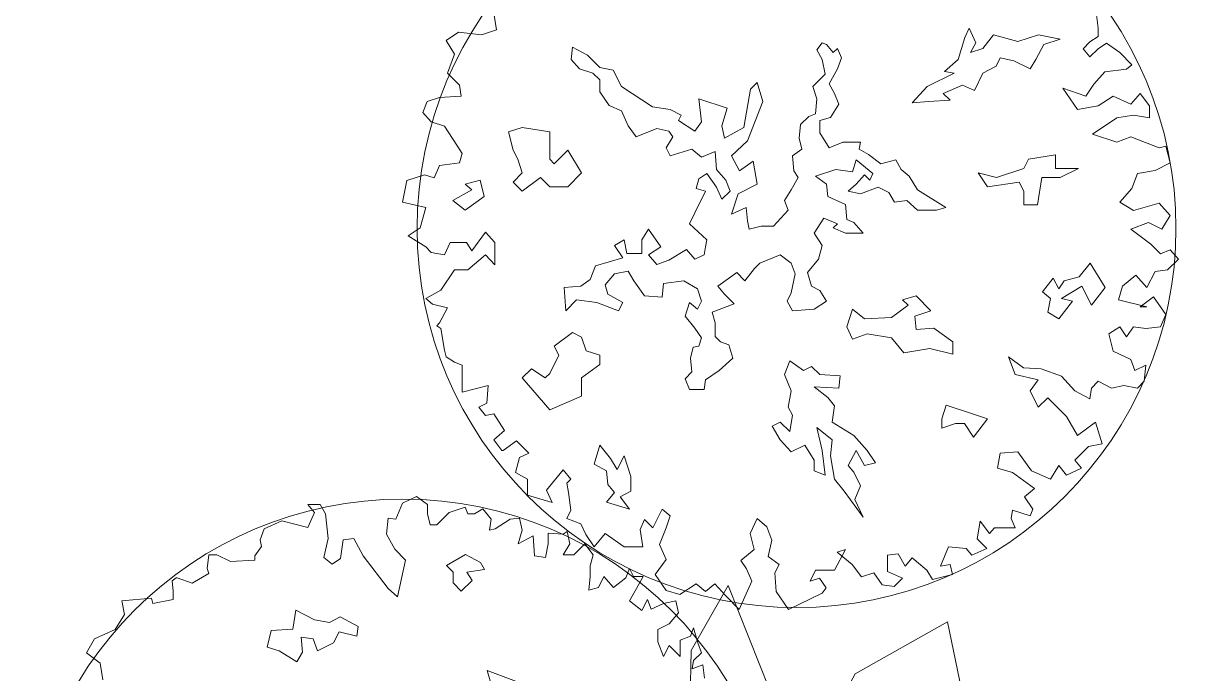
# Model space of a CAD drawing. Header units: millimetres. Extents: x 587797 to 2274247, y 1711 to 439204.
# Drawn here: x 1983787 to 1989878, y 307582 to 310956 of the extents above; entities that cross this region are included whole.
import ezdxf

# ---------------------------------------------------------------- set-up
doc = ezdxf.new("R2010")
doc.units = ezdxf.units.MM
doc.layers.add('finiture', color=7, linetype='Continuous', lineweight=20)

# ---------------------------------------------------------------- blocks, each defined once
blk = doc.blocks.new('_LEAF1', base_point=(58.7573, 29.3334))
for p, q in [((58.5144, 29.393), (58.6656, 29.5747)), ((58.6656, 29.5747), (58.939, 29.4846)), ((58.939, 29.4846), (58.939, 29.3028)), ((58.6061, 29.2112), (58.5144, 29.393)), ((58.939, 29.3028), (58.8168, 29.1807)), ((58.8168, 29.1807), (58.6061, 29.2112))]:
    blk.add_line(p, q)
blk = doc.blocks.new('_H1', base_point=(54.696, 32.0292))
for p, xscale, yscale, zscale, rotation in [((54.5448, 32.3927), -0.3940586972083011, 1.696902842596515, 0.3940586972083011, 11.88359707230165), ((54.9374, 32.2736), 0.9393259642756036, 1.696902842596522, 0.9393259642756036, 348.2808948833992), ((54.3936, 32.0292), 1.727443358692213, 0.9103097157403468, 1.727443358692213, 343.6738936354017), ((54.4547, 31.6351), -1.545687603003117, -0.485702163767499, 1.545687603003117, 43.07492863925732)]:
    blk.add_blockref('_LEAF1', p, dxfattribs=dict(xscale=xscale, yscale=yscale, zscale=zscale, rotation=rotation))
at = {"xscale": 1.515140417173015, "yscale": 0.6369113279592753, "zscale": 1.515140417173015}
blk.add_blockref('_LEAF1', (55.1512, 31.878), dxfattribs=at)
blk = doc.blocks.new('_H4', base_point=(59.999, 32.8784))
for p, xscale, yscale, zscale, rotation in [((60.0601, 33.2725), 1.878651928551214, 0.575816716164617, 1.878651928551214, 273.0367053314555), ((60.4832, 33.3336), 0.636908824557608, 1.484599066610102, 0.636908824557608, 320.5535637719418), ((59.7867, 33.0006), 0.6964758369263038, 2.485023334747559, 0.6964758369263038, 30.70465610075785), ((60.7566, 32.9395), 1.544160243711609, 0.6063640220619462, 1.544160243711609, 15.14254921127523), ((60.4526, 32.605), 1.727443358692213, 0.6063640220619462, 1.727443358692213, 352.5500074369253)]:
    blk.add_blockref('_LEAF1', p, dxfattribs=dict(xscale=xscale, yscale=yscale, zscale=zscale, rotation=rotation))
blk = doc.blocks.new('T_48')
at = {"xscale": 0.07486891501209982, "yscale": 0.07486891501209982, "zscale": 0.07486891501209982}
blk.add_blockref('_H1', (-0.14523, 0.42207), dxfattribs=at)
at = {"xscale": 0.07486891501209982, "yscale": 0.07486891501209982, "zscale": 0.07486891501209982, "rotation": 25.99880797571864}
blk.add_blockref('_H4', (-0.27913, 0.35175), dxfattribs=at)

msp = doc.modelspace()

# ---------------------------------------------------------------- linework, layer by layer
at = {"layer": 'finiture'}
for p, q in [((1986241.414, 310923.407), (1986227.125, 311009.175)), ((1989354.336, 311001.006), (1989362.501, 310931.575)), ((1985980.132, 310868.27), (1986043.411, 310911.154)), ((1986043.411, 310911.154), (1986163.846, 310896.859)), ((1986163.846, 310896.859), (1986241.414, 310923.407)), ((1988693.23, 310931.804), (1988671.64, 310882.607)), ((1988728.013, 310855.008), (1988693.23, 310931.804)), ((1989362.501, 310931.575), (1989362.501, 310888.691)), ((1986022.999, 310796.797), (1985980.132, 310868.27)), ((1987904.001, 310819.011), (1987931.588, 310855.008)), ((1987931.588, 310855.008), (1987953.178, 310847.809)), ((1987953.178, 310847.809), (1987987.961, 310805.811)), ((1988671.64, 310882.607), (1988636.856, 310769.814)), ((1988700.426, 310805.811), (1988728.013, 310855.008)), ((1988820.37, 310897.006), (1988763.996, 310826.21)), ((1988946.311, 310862.208), (1988820.37, 310897.006)), ((1989053.06, 310897.006), (1988946.311, 310862.208)), ((1989038.667, 310769.814), (1989080.647, 310847.809)), ((1989165.807, 310875.407), (1989053.06, 310897.006)), ((1989080.647, 310847.809), (1989165.807, 310875.407)), ((1989319.634, 310860.102), (1989284.933, 310825.386)), ((1989362.501, 310888.691), (1989319.634, 310860.102)), ((1989362.501, 310825.386), (1989405.367, 310853.975)), ((1989405.367, 310853.975), (1989474.77, 310804.965)), ((1985986.256, 310698.776), (1986022.999, 310796.797)), ((1986627.801, 310769.814), (1986634.998, 310833.41)), ((1986634.998, 310833.41), (1986712.961, 310791.412)), ((1986712.961, 310791.412), (1986776.531, 310727.816)), ((1987931.588, 310769.814), (1987904.001, 310819.011)), ((1987987.961, 310805.811), (1988009.551, 310826.21)), ((1988009.551, 310826.21), (1988031.141, 310777.013)), ((1988763.996, 310826.21), (1988700.426, 310805.811)), ((1989284.933, 310825.386), (1989319.634, 310782.502)), ((1989319.634, 310782.502), (1989362.501, 310825.386)), ((1989474.77, 310804.965), (1989538.049, 310741.66)), ((1986670.981, 310720.617), (1986627.801, 310769.814)), ((1986776.531, 310727.816), (1986847.298, 310713.417)), ((1987945.981, 310693.018), (1987931.588, 310769.814)), ((1988031.141, 310777.013), (1988009.551, 310720.617)), ((1988636.856, 310769.814), (1988566.089, 310706.217)), ((1988763.996, 310699.018), (1988833.564, 310735.016)), ((1988833.564, 310735.016), (1988855.154, 310777.013)), ((1988855.154, 310777.013), (1988925.92, 310762.614)), ((1988925.92, 310762.614), (1989009.881, 310720.617)), ((1989009.881, 310720.617), (1989038.667, 310769.814)), ((1989538.049, 310741.66), (1989509.472, 310719.197)), ((1986049.535, 310635.471), (1985986.256, 310698.776)), ((1986740.548, 310699.018), (1986670.981, 310720.617)), ((1986776.531, 310664.22), (1986740.548, 310699.018)), ((1986776.531, 310600.624), (1986776.531, 310664.22)), ((1986847.298, 310713.417), (1986889.278, 310629.422)), ((1987882.411, 310629.422), (1987945.981, 310693.018)), ((1988009.551, 310720.617), (1987967.571, 310642.621)), ((1988615.266, 310699.018), (1988474.932, 310629.422)), ((1988566.089, 310706.217), (1988615.266, 310699.018)), ((1988720.817, 310607.823), (1988763.996, 310699.018)), ((1989397.202, 310704.902), (1989340.047, 310641.597)), ((1989509.472, 310719.197), (1989397.202, 310704.902)), ((1986057.7, 310578.292), (1986049.535, 310635.471)), ((1986889.278, 310629.422), (1987051.202, 310523.828)), ((1987523.78, 310417.035), (1987558.563, 310615.023)), ((1987558.563, 310615.023), (1987593.347, 310649.821)), ((1987593.347, 310649.821), (1987622.133, 310551.427)), ((1987904.001, 310565.826), (1987882.411, 310629.422)), ((1987967.571, 310642.621), (1987995.158, 310593.424)), ((1988474.932, 310629.422), (1988396.969, 310544.227)), ((1988558.893, 310593.424), (1988658.446, 310636.622)), ((1988658.446, 310636.622), (1988720.817, 310607.823)), ((1989299.222, 310578.292), (1989178.787, 310621.176)), ((1989178.787, 310621.176), (1989256.355, 310508.861)), ((1989340.047, 310641.597), (1989299.222, 310578.292)), ((1985859.698, 310494.566), (1985882.152, 310551.745)), ((1985882.152, 310551.745), (1985945.431, 310572.166)), ((1985945.431, 310572.166), (1986057.7, 310578.292)), ((1986825.708, 310529.828), (1986776.531, 310600.624)), ((1987304.283, 310445.833), (1987291.089, 310565.826)), ((1987291.089, 310565.826), (1987438.62, 310516.629)), ((1987622.133, 310551.427), (1987544.17, 310347.439)), ((1987896.804, 310487.831), (1987904.001, 310565.826)), ((1987995.158, 310593.424), (1988016.748, 310537.028)), ((1988396.969, 310544.227), (1988482.129, 310551.427)), ((1988482.129, 310551.427), (1988594.876, 310558.626)), ((1988594.876, 310558.626), (1988558.893, 310593.424)), ((1989362.501, 310529.282), (1989440.069, 310578.292)), ((1989440.069, 310578.292), (1989531.925, 310537.45)), ((1989531.925, 310537.45), (1989580.916, 310592.587)), ((1989580.916, 310592.587), (1989629.906, 310529.282)), ((1985902.564, 310445.556), (1985859.698, 310494.566)), ((1986889.278, 310502.23), (1986825.708, 310529.828)), ((1986924.062, 310424.234), (1986889.278, 310502.23)), ((1987051.202, 310523.828), (1987142.359, 310509.429)), ((1987142.359, 310509.429), (1987198.733, 310480.631)), ((1987438.62, 310516.629), (1987411.033, 310424.234)), ((1987862.021, 310473.432), (1987896.804, 310487.831)), ((1988016.748, 310537.028), (1987974.768, 310467.432)), ((1989256.355, 310508.861), (1989362.501, 310529.282)), ((1989629.906, 310529.282), (1989629.906, 310465.977)), ((1985971.967, 310423.093), (1985902.564, 310445.556)), ((1986035.246, 310325.072), (1985971.967, 310423.093)), ((1986966.042, 310367.838), (1986924.062, 310424.234)), ((1987198.733, 310480.631), (1987185.539, 310453.033)), ((1987185.539, 310453.033), (1987269.499, 310396.636)), ((1987269.499, 310396.636), (1987304.283, 310445.833)), ((1987411.033, 310424.234), (1987424.227, 310360.638)), ((1987811.644, 310360.638), (1987818.841, 310431.434)), ((1987818.841, 310431.434), (1987862.021, 310473.432)), ((1987974.768, 310467.432), (1987918.394, 310453.033)), ((1987918.394, 310453.033), (1987918.394, 310389.437)), ((1989460.481, 310465.977), (1989333.923, 310382.251)), ((1989546.214, 310480.272), (1989460.481, 310465.977)), ((1989629.906, 310465.977), (1989546.214, 310480.272)), ((1986374.824, 310416.443), (1986304.002, 310393.725)), ((1986304.002, 310393.725), (1986328.055, 310298.847)), ((1986517.805, 310393.725), (1986374.824, 310416.443)), ((1986517.805, 310252.077), (1986517.805, 310393.725)), ((1987072.792, 310411.035), (1986966.042, 310367.838)), ((1987135.162, 310396.636), (1987072.792, 310411.035)), ((1987121.969, 310311.441), (1987156.752, 310367.838)), ((1987156.752, 310367.838), (1987135.162, 310396.636)), ((1987424.227, 310360.638), (1987523.78, 310417.035)), ((1987826.038, 310304.242), (1987811.644, 310360.638)), ((1987918.394, 310389.437), (1987967.571, 310311.441)), ((1989333.923, 310382.251), (1989460.481, 310339.367)), ((1989460.481, 310339.367), (1989531.925, 310367.956)), ((1989531.925, 310367.956), (1989678.896, 310310.778)), ((1986063.824, 310282.188), (1986035.246, 310325.072)), ((1986328.055, 310298.847), (1986352.108, 310252.077)), ((1986611.344, 310298.847), (1986540.522, 310228.023)), ((1986682.166, 310181.252), (1986611.344, 310298.847)), ((1987142.359, 310269.444), (1987121.969, 310311.441)), ((1987255.106, 310304.242), (1987142.359, 310269.444)), ((1987304.283, 310262.244), (1987255.106, 310304.242)), ((1987544.17, 310347.439), (1987460.21, 310269.444)), ((1987776.861, 310269.444), (1987826.038, 310304.242)), ((1987967.571, 310311.441), (1988038.338, 310340.24)), ((1988038.338, 310340.24), (1988129.495, 310340.24)), ((1988129.495, 310340.24), (1988122.298, 310304.242)), ((1988122.298, 310304.242), (1988171.475, 310276.643)), ((1989678.896, 310310.778), (1989713.598, 310318.946)), ((1989713.598, 310318.946), (1989736.052, 310233.178)), ((1986049.535, 310233.178), (1986063.824, 310282.188)), ((1986352.108, 310252.077), (1986374.824, 310181.252)), ((1986540.522, 310228.023), (1986517.805, 310252.077)), ((1987375.05, 310291.043), (1987304.283, 310262.244)), ((1987382.246, 310198.648), (1987375.05, 310291.043)), ((1987460.21, 310269.444), (1987502.19, 310191.449)), ((1987502.19, 310191.449), (1987572.957, 310241.846)), ((1987572.957, 310241.846), (1987593.347, 310121.853)), ((1987784.057, 310191.449), (1987776.861, 310269.444)), ((1988107.905, 310247.845), (1988087.515, 310185.449)), ((1988193.065, 310178.249), (1988107.905, 310247.845)), ((1988171.475, 310276.643), (1988235.045, 310227.446)), ((1988235.045, 310227.446), (1988313.009, 310247.845)), ((1988313.009, 310247.845), (1988340.596, 310198.648)), ((1989000.594, 310252.077), (1988976.541, 310203.969)), ((1989142.239, 310274.794), (1989000.594, 310252.077)), ((1989142.239, 310203.969), (1989142.239, 310274.794)), ((1985916.853, 310155.578), (1985945.431, 310218.883)), ((1985945.431, 310218.883), (1986049.535, 310233.178)), ((1986374.824, 310181.252), (1986328.055, 310133.145)), ((1986611.344, 310109.091), (1986682.166, 310181.252)), ((1987291.089, 310149.451), (1987333.069, 310178.249)), ((1987333.069, 310178.249), (1987382.246, 310107.454)), ((1987431.423, 310142.252), (1987382.246, 310198.648)), ((1987805.647, 310156.651), (1987784.057, 310191.449)), ((1988002.355, 310198.648), (1987896.804, 310163.85)), ((1988087.515, 310185.449), (1988002.355, 310198.648)), ((1988178.672, 310142.252), (1988193.065, 310178.249)), ((1988340.596, 310198.648), (1988382.576, 310163.85)), ((1988834.897, 310157.198), (1988740.022, 310181.252)), ((1988740.022, 310181.252), (1988788.127, 310109.091)), ((1988976.541, 310203.969), (1988834.897, 310157.198)), ((1989261.167, 310203.969), (1989142.239, 310203.969)), ((1989166.292, 310157.198), (1989261.167, 310203.969)), ((1989566.627, 310178.041), (1989538.049, 310100.442)), ((1989658.484, 310192.336), (1989566.627, 310178.041)), ((1989736.052, 310233.178), (1989658.484, 310192.336)), ((1985753.552, 310028.968), (1985776.006, 310141.283)), ((1985776.006, 310141.283), (1985867.863, 310169.873)), ((1985867.863, 310169.873), (1985916.853, 310155.578)), ((1986078.459, 310121.853), (1986156.423, 310142.252)), ((1986113.243, 310093.054), (1986078.459, 310121.853)), ((1986156.423, 310142.252), (1986176.813, 310058.257)), ((1986328.055, 310133.145), (1986374.824, 310086.374)), ((1986374.824, 310086.374), (1986469.699, 310157.198)), ((1986469.699, 310157.198), (1986517.805, 310109.091)), ((1987276.696, 310100.254), (1987291.089, 310149.451)), ((1987453.013, 310085.855), (1987431.423, 310142.252)), ((1987593.347, 310121.853), (1987494.993, 310072.656)), ((1987769.664, 310093.054), (1987805.647, 310156.651)), ((1987896.804, 310163.85), (1987953.178, 310121.853)), ((1987953.178, 310121.853), (1987960.374, 310058.257)), ((1988065.925, 310085.855), (1988107.905, 310121.853)), ((1988107.905, 310121.853), (1988151.085, 310171.05)), ((1988151.085, 310171.05), (1988178.672, 310142.252)), ((1988382.576, 310163.85), (1988425.755, 310093.054)), ((1988788.127, 310109.091), (1988952.489, 310133.145)), ((1988952.489, 310133.145), (1988976.541, 310086.374)), ((1989047.364, 310015.549), (1989071.417, 310157.198)), ((1989071.417, 310157.198), (1989166.292, 310157.198)), ((1986014.889, 310036.658), (1986113.243, 310093.054)), ((1986176.813, 310058.257), (1986078.459, 309987.461)), ((1986517.805, 310109.091), (1986611.344, 310109.091)), ((1987269.499, 309973.062), (1987325.873, 310085.855)), ((1987325.873, 310085.855), (1987276.696, 310100.254)), ((1987382.246, 310107.454), (1987411.033, 310043.857)), ((1987411.033, 310043.857), (1987453.013, 310085.855)), ((1987494.993, 310072.656), (1987460.21, 309965.862)), ((1987734.88, 310036.658), (1987769.664, 310093.054)), ((1987960.374, 310058.257), (1988051.531, 310016.259)), ((1988129.495, 310072.656), (1988065.925, 310085.855)), ((1988220.652, 310107.454), (1988129.495, 310072.656)), ((1988277.025, 310078.655), (1988220.652, 310107.454)), ((1988305.812, 310029.458), (1988277.025, 310078.655)), ((1988425.755, 310093.054), (1988573.286, 310001.86)), ((1988976.541, 310086.374), (1988976.541, 310015.549)), ((1989538.049, 310100.442), (1989474.77, 310028.968)), ((1985873.987, 310000.379), (1985753.552, 310028.968)), ((1985845.409, 309896.232), (1985873.987, 310000.379)), ((1986078.459, 309987.461), (1986014.889, 310036.658)), ((1987460.21, 309965.862), (1987536.973, 310001.86)), ((1987536.973, 310001.86), (1987544.17, 309931.064)), ((1987755.271, 309987.461), (1987734.88, 310036.658)), ((1988051.531, 310016.259), (1988058.728, 309938.264)), ((1988369.382, 310036.658), (1988305.812, 310029.458)), ((1988425.755, 309987.461), (1988369.382, 310036.658)), ((1988573.286, 310001.86), (1988524.109, 309987.461)), ((1988976.541, 310015.549), (1989047.364, 310015.549)), ((1989474.77, 310028.968), (1989546.214, 309986.084)), ((1989546.214, 309986.084), (1989678.896, 310022.842)), ((1989678.896, 310022.842), (1989736.052, 309959.537)), ((1987241.912, 309916.665), (1987269.499, 309973.062)), ((1987678.507, 309903.466), (1987755.271, 309987.461)), ((1987938.785, 309945.463), (1987889.608, 309867.468)), ((1988009.551, 309916.665), (1987938.785, 309945.463)), ((1988058.728, 309938.264), (1988094.711, 309923.865)), ((1988524.109, 309987.461), (1988425.755, 309987.461)), ((1989736.052, 309959.537), (1989693.185, 309888.063)), ((1985782.13, 309853.348), (1985845.409, 309896.232)), ((1986184.258, 309873.769), (1986112.814, 309775.748)), ((1986233.249, 309818.632), (1986184.258, 309873.769)), ((1986994.828, 309832.67), (1987029.612, 309889.067)), ((1987029.612, 309889.067), (1987093.182, 309796.672)), ((1987333.069, 309832.67), (1987241.912, 309916.665)), ((1987544.17, 309931.064), (1987551.367, 309889.067)), ((1987551.367, 309889.067), (1987614.937, 309903.466)), ((1987614.937, 309903.466), (1987678.507, 309903.466)), ((1987987.961, 309896.266), (1988009.551, 309916.665)), ((1988051.531, 309867.468), (1987987.961, 309896.266)), ((1988094.711, 309923.865), (1988143.888, 309867.468)), ((1989623.782, 309922.779), (1989531.925, 309888.063)), ((1989531.925, 309888.063), (1989636.03, 309810.464)), ((1989693.185, 309888.063), (1989623.782, 309922.779)), ((1985873.987, 309796.169), (1985782.13, 309853.348)), ((1986000.545, 309818.632), (1985971.967, 309755.327)), ((1986086.278, 309818.632), (1986000.545, 309818.632)), ((1986112.814, 309775.748), (1986086.278, 309818.632)), ((1986233.249, 309704.275), (1986233.249, 309818.632)), ((1986853.295, 309803.872), (1986903.671, 309832.67)), ((1986903.671, 309832.67), (1986916.865, 309761.874)), ((1986994.828, 309761.874), (1986994.828, 309832.67)), ((1987325.873, 309796.672), (1987333.069, 309832.67)), ((1987889.608, 309867.468), (1987931.588, 309803.872)), ((1988143.888, 309867.468), (1988051.531, 309867.468)), ((1985902.564, 309767.58), (1985873.987, 309796.169)), ((1985971.967, 309755.327), (1985902.564, 309767.58)), ((1986092.402, 309677.727), (1986184.258, 309755.327)), ((1986184.258, 309755.327), (1986233.249, 309704.275)), ((1986896.475, 309740.276), (1986853.295, 309803.872)), ((1986916.865, 309761.874), (1986994.828, 309761.874)), ((1987093.182, 309796.672), (1987029.612, 309754.675)), ((1987029.612, 309754.675), (1987072.792, 309705.478)), ((1987135.162, 309727.077), (1987227.519, 309783.473)), ((1987227.519, 309783.473), (1987269.499, 309733.076)), ((1987269.499, 309733.076), (1987318.676, 309754.675)), ((1987318.676, 309754.675), (1987325.873, 309796.672)), ((1987713.291, 309754.675), (1987607.74, 309712.677)), ((1987769.664, 309712.677), (1987713.291, 309754.675)), ((1987931.588, 309803.872), (1987911.197, 309733.076)), ((1989636.03, 309810.464), (1989687.061, 309761.453)), ((1989687.061, 309761.453), (1989736.052, 309781.874)), ((1989736.052, 309781.874), (1989778.918, 309732.864)), ((1986727.354, 309627.483), (1986754.941, 309698.278)), ((1986754.941, 309698.278), (1986896.475, 309740.276)), ((1987072.792, 309705.478), (1987135.162, 309727.077)), ((1987607.74, 309712.677), (1987580.153, 309683.879)), ((1987791.254, 309656.281), (1987769.664, 309712.677)), ((1987911.197, 309733.076), (1987854.824, 309663.48)), ((1989320.535, 309712.677), (1989264.161, 309641.882)), ((1989398.498, 309585.485), (1989320.535, 309712.677)), ((1989778.918, 309732.864), (1989721.763, 309677.727)), ((1985951.555, 309571.538), (1986022.999, 309677.727)), ((1986022.999, 309677.727), (1986092.402, 309677.727)), ((1986853.295, 309656.281), (1986804.118, 309599.884)), ((1986924.062, 309670.68), (1986853.295, 309656.281)), ((1986952.848, 309620.283), (1986924.062, 309670.68)), ((1987487.797, 309663.48), (1987389.443, 309592.685)), ((1987529.777, 309620.283), (1987487.797, 309663.48)), ((1987580.153, 309683.879), (1987529.777, 309620.283)), ((1987769.664, 309557.887), (1987791.254, 309656.281)), ((1987854.824, 309663.48), (1987875.214, 309592.685)), ((1989129.824, 309634.682), (1989073.451, 309563.886)), ((1989158.611, 309578.286), (1989129.824, 309634.682)), ((1989264.161, 309641.882), (1989186.198, 309620.283)), ((1989558.462, 309649.138), (1989489.059, 309591.959)), ((1989615.617, 309585.833), (1989558.462, 309649.138)), ((1989658.484, 309669.559), (1989615.617, 309585.833)), ((1989721.763, 309677.727), (1989658.484, 309669.559)), ((1985873.987, 309528.654), (1985951.555, 309571.538)), ((1986593.017, 309585.485), (1986678.177, 309592.685)), ((1986600.214, 309465.492), (1986593.017, 309585.485)), ((1986678.177, 309592.685), (1986727.354, 309627.483)), ((1986804.118, 309599.884), (1986818.511, 309550.687)), ((1987009.222, 309543.488), (1986952.848, 309620.283)), ((1987107.575, 309607.084), (1987100.379, 309536.288)), ((1987213.126, 309620.283), (1987107.575, 309607.084)), ((1987283.893, 309578.286), (1987213.126, 309620.283)), ((1987304.283, 309514.689), (1987283.893, 309578.286)), ((1987389.443, 309592.685), (1987424.227, 309550.687)), ((1987875.214, 309592.685), (1987918.394, 309571.086)), ((1987918.394, 309571.086), (1987953.178, 309514.689)), ((1989186.198, 309620.283), (1989158.611, 309578.286)), ((1989173.004, 309529.089), (1989278.554, 309592.685)), ((1989278.554, 309592.685), (1989327.731, 309494.291)), ((1989327.731, 309494.291), (1989398.498, 309585.485)), ((1989489.059, 309591.959), (1989468.646, 309522.528)), ((1985908.688, 309500.065), (1985873.987, 309528.654)), ((1986656.588, 309521.889), (1986600.214, 309465.492)), ((1986762.138, 309507.49), (1986656.588, 309521.889)), ((1986874.885, 309465.492), (1986762.138, 309507.49)), ((1986818.511, 309550.687), (1986896.475, 309507.49)), ((1986896.475, 309507.49), (1986874.885, 309465.492)), ((1987100.379, 309536.288), (1987009.222, 309543.488)), ((1987220.322, 309437.894), (1987241.912, 309507.49)), ((1987241.912, 309507.49), (1987283.893, 309472.692)), ((1987283.893, 309472.692), (1987304.283, 309514.689)), ((1987424.227, 309550.687), (1987473.403, 309501.49)), ((1987749.274, 309514.689), (1987769.664, 309557.887)), ((1987776.861, 309465.492), (1987749.274, 309514.689)), ((1987953.178, 309514.689), (1987889.608, 309472.692)), ((1988347.792, 309521.889), (1988418.559, 309543.488)), ((1988376.579, 309494.291), (1988347.792, 309521.889)), ((1988418.559, 309543.488), (1988495.323, 309465.492)), ((1989073.451, 309563.886), (1989115.431, 309529.089)), ((1989115.431, 309529.089), (1989102.237, 309458.293)), ((1989158.611, 309423.495), (1989229.378, 309514.689)), ((1989229.378, 309514.689), (1989173.004, 309529.089)), ((1989468.646, 309522.528), (1989615.617, 309485.77)), ((1989580.916, 309485.77), (1989650.319, 309536.823)), ((1989650.319, 309536.823), (1989713.598, 309444.928)), ((1985986.256, 309479.644), (1985908.688, 309500.065)), ((1985945.431, 309402.044), (1985986.256, 309479.644)), ((1987473.403, 309501.49), (1987360.656, 309458.293)), ((1987360.656, 309458.293), (1987375.05, 309401.896)), ((1987889.608, 309472.692), (1987776.861, 309465.492)), ((1988058.728, 309381.497), (1988087.515, 309472.692)), ((1988087.515, 309472.692), (1988151.085, 309423.495)), ((1988291.419, 309430.695), (1988376.579, 309494.291)), ((1988495.323, 309465.492), (1988411.362, 309437.894)), ((1989102.237, 309458.293), (1989158.611, 309423.495)), ((1989615.617, 309485.77), (1989580.916, 309485.77)), ((1985931.142, 309387.75), (1985945.431, 309402.044)), ((1985951.555, 309373.455), (1985931.142, 309387.75)), ((1987269.499, 309374.298), (1987220.322, 309437.894)), ((1987375.05, 309401.896), (1987375.05, 309332.3)), ((1988151.085, 309423.495), (1988291.419, 309430.695)), ((1988411.362, 309437.894), (1988418.559, 309367.098)), ((1989713.598, 309444.928), (1989687.061, 309381.623)), ((1985971.967, 309261.14), (1985951.555, 309373.455)), ((1986635.397, 309352.739), (1986540.522, 309281.915)), ((1986682.166, 309328.686), (1986635.397, 309352.739)), ((1986706.219, 309257.861), (1986682.166, 309328.686)), ((1987304.283, 309325.101), (1987269.499, 309374.298)), ((1987291.089, 309281.903), (1987304.283, 309325.101)), ((1987375.05, 309332.3), (1987403.836, 309303.502)), ((1988087.515, 309317.901), (1988058.728, 309381.497)), ((1988164.278, 309345.5), (1988087.515, 309317.901)), ((1988291.419, 309325.101), (1988164.278, 309345.5)), ((1988354.989, 309247.106), (1988291.419, 309325.101)), ((1988418.559, 309367.098), (1988509.716, 309374.298)), ((1988509.716, 309374.298), (1988608.07, 309303.502)), ((1989474.77, 309381.623), (1989417.615, 309344.866)), ((1989417.615, 309344.866), (1989440.069, 309255.013)), ((1989509.472, 309330.571), (1989474.77, 309381.623)), ((1989546.214, 309381.623), (1989509.472, 309330.571)), ((1989609.493, 309373.455), (1989546.214, 309381.623)), ((1989687.061, 309381.623), (1989609.493, 309373.455)), ((1986540.522, 309281.915), (1986564.575, 309235.144)), ((1987247.909, 309219.507), (1987262.303, 309275.904)), ((1987262.303, 309275.904), (1987291.089, 309281.903)), ((1987403.836, 309303.502), (1987445.816, 309289.103)), ((1987445.816, 309289.103), (1987467.406, 309219.507)), ((1988489.326, 309268.704), (1988354.989, 309247.106)), ((1988608.07, 309239.906), (1988489.326, 309268.704)), ((1988608.07, 309303.502), (1988608.07, 309239.906)), ((1985980.132, 309226.424), (1985971.967, 309261.14)), ((1986022.999, 309197.835), (1985980.132, 309226.424)), ((1986564.575, 309235.144), (1986517.805, 309140.266)), ((1986777.042, 309235.144), (1986706.219, 309257.861)), ((1986777.042, 309187.037), (1986777.042, 309235.144)), ((1987255.106, 309148.712), (1987247.909, 309219.507)), ((1987467.406, 309219.507), (1987396.639, 309155.911)), ((1987762.467, 309205.108), (1987734.88, 309134.312)), ((1987833.234, 309155.911), (1987762.467, 309205.108)), ((1988974.661, 309169.245), (1988897.093, 309226.424)), ((1988897.093, 309226.424), (1988931.795, 309134.53)), ((1989440.069, 309255.013), (1989531.925, 309212.129)), ((1989531.925, 309212.129), (1989552.338, 309154.951)), ((1986063.824, 309183.54), (1986022.999, 309197.835)), ((1986063.824, 309112.067), (1986063.824, 309183.54)), ((1986422.93, 309164.319), (1986374.824, 309116.212)), ((1986493.752, 309116.212), (1986422.93, 309164.319)), ((1986682.166, 309116.212), (1986777.042, 309187.037)), ((1987220.322, 309112.714), (1987255.106, 309148.712)), ((1987396.639, 309155.911), (1987325.873, 309106.714)), ((1987875.214, 309176.31), (1987833.234, 309155.911)), ((1987918.394, 309134.312), (1987875.214, 309176.31)), ((1989066.518, 309163.119), (1988974.661, 309169.245)), ((1989172.664, 309126.361), (1989066.518, 309163.119)), ((1989552.338, 309154.951), (1989609.493, 309183.54)), ((1989609.493, 309183.54), (1989601.328, 309099.814)), ((1986063.824, 309042.635), (1986063.824, 309112.067)), ((1986374.824, 309116.212), (1986517.805, 308950.509)), ((1986517.805, 309140.266), (1986493.752, 309116.212)), ((1986682.166, 309021.334), (1986682.166, 309116.212)), ((1987241.912, 309056.317), (1987220.322, 309112.714)), ((1987325.873, 309106.714), (1987318.676, 309056.317)), ((1987734.88, 309134.312), (1987769.664, 309050.317)), ((1988023.944, 309127.113), (1987918.394, 309134.312)), ((1988016.748, 309063.517), (1988023.944, 309127.113)), ((1988931.795, 309134.53), (1989052.229, 309105.94)), ((1989052.229, 309105.94), (1989009.363, 309048.761)), ((1989242.066, 309048.761), (1989172.664, 309126.361)), ((1989362.501, 309099.814), (1989327.799, 309063.056)), ((1989431.904, 309063.056), (1989362.501, 309099.814)), ((1989601.328, 309099.814), (1989566.627, 309063.056)), ((1986198.547, 309077.351), (1986063.824, 309042.635)), ((1986190.382, 308985.456), (1986198.547, 309077.351)), ((1986517.805, 308950.509), (1986682.166, 309021.334)), ((1987318.676, 309056.317), (1987241.912, 309056.317)), ((1987769.664, 309050.317), (1987755.271, 308965.123)), ((1987960.374, 309014.32), (1987889.608, 309070.716)), ((1987889.608, 309070.716), (1988016.748, 309063.517)), ((1989009.363, 309048.761), (1989052.229, 308965.036)), ((1989319.634, 309007.92), (1989242.066, 309048.761)), ((1989327.799, 309063.056), (1989319.634, 309007.92)), ((1989495.183, 309077.351), (1989431.904, 309063.056)), ((1989566.627, 309063.056), (1989495.183, 309077.351)), ((1986149.557, 308965.036), (1986190.382, 308985.456)), ((1986184.258, 308922.151), (1986149.557, 308965.036)), ((1987755.271, 308965.123), (1987776.861, 308923.125)), ((1987995.158, 308972.322), (1987960.374, 309014.32)), ((1987981.964, 308887.127), (1987995.158, 308972.322)), ((1988574.324, 308974.563), (1988551.608, 308903.739)), ((1988715.969, 308927.792), (1988574.324, 308974.563)), ((1989052.229, 308965.036), (1989101.22, 309014.046)), ((1989101.22, 309014.046), (1989199.2, 308916.025)), ((1986227.125, 308930.32), (1986184.258, 308922.151)), ((1986282.239, 308844.552), (1986227.125, 308930.32)), ((1987776.861, 308923.125), (1987762.467, 308837.93)), ((1988551.608, 308903.739), (1988551.608, 308855.631)), ((1988788.127, 308903.739), (1988715.969, 308927.792)), ((1988715.969, 308808.86), (1988788.127, 308903.739)), ((1989199.2, 308916.025), (1989256.355, 308818.005)), ((1986227.125, 308795.541), (1986282.239, 308844.552)), ((1987713.291, 308887.127), (1987671.31, 308866.729)), ((1987671.31, 308866.729), (1987713.291, 308795.933)), ((1987762.467, 308837.93), (1987713.291, 308887.127)), ((1987931.588, 308739.536), (1987904.001, 308859.529)), ((1987904.001, 308859.529), (1987981.964, 308795.933)), ((1988094.711, 308817.532), (1987981.964, 308887.127)), ((1988551.608, 308855.631), (1988622.43, 308879.685)), ((1988622.43, 308879.685), (1988669.199, 308879.685)), ((1988669.199, 308879.685), (1988715.969, 308808.86)), ((1989256.355, 308818.005), (1989348.212, 308887.436)), ((1989348.212, 308887.436), (1989382.913, 308775.12)), ((1986267.95, 308740.405), (1986227.125, 308795.541)), ((1986345.518, 308789.415), (1986276.115, 308740.405)), ((1986408.797, 308726.11), (1986345.518, 308789.415)), ((1987713.291, 308795.933), (1987769.664, 308732.337)), ((1987981.964, 308795.933), (1987974.768, 308711.938)), ((1988164.278, 308739.536), (1988094.711, 308817.532)), ((1986276.115, 308740.405), (1986267.95, 308740.405)), ((1986359.807, 308703.647), (1986408.797, 308726.11)), ((1986747.745, 308668.741), (1986776.531, 308768.335)), ((1986776.531, 308768.335), (1986832.905, 308697.539)), ((1987769.664, 308732.337), (1987840.431, 308768.335)), ((1987840.431, 308768.335), (1987889.608, 308690.339)), ((1987945.981, 308612.344), (1987931.588, 308739.536)), ((1988065.925, 308661.541), (1988107.905, 308739.536)), ((1988107.905, 308739.536), (1988151.085, 308661.541)), ((1988207.458, 308675.94), (1988164.278, 308739.536)), ((1988854.227, 308726.11), (1988839.938, 308648.51)), ((1988946.084, 308732.236), (1988854.227, 308726.11)), ((1989017.528, 308634.216), (1988946.084, 308732.236)), ((1989313.511, 308760.826), (1989242.066, 308689.352)), ((1989382.913, 308775.12), (1989313.511, 308760.826)), ((1986339.394, 308626.047), (1986359.807, 308703.647)), ((1986811.315, 308633.943), (1986747.745, 308668.741)), ((1986832.905, 308697.539), (1986867.688, 308641.142)), ((1986867.688, 308641.142), (1986903.671, 308711.938)), ((1986903.671, 308711.938), (1986938.455, 308605.144)), ((1987889.608, 308690.339), (1987889.608, 308633.943)), ((1987974.768, 308711.938), (1987995.158, 308591.945)), ((1988094.711, 308626.743), (1988065.925, 308661.541)), ((1988151.085, 308661.541), (1988207.458, 308675.94)), ((1989158.375, 308662.805), (1989115.508, 308591.332)), ((1989199.2, 308611.753), (1989158.375, 308662.805)), ((1989242.066, 308689.352), (1989276.768, 308648.51)), ((1986402.673, 308591.332), (1986339.394, 308626.047)), ((1986586.387, 308640.342), (1986500.654, 308534.153)), ((1986627.212, 308591.332), (1986586.387, 308640.342)), ((1986818.511, 308563.147), (1986811.315, 308633.943)), ((1986938.455, 308605.144), (1986938.455, 308528.349)), ((1987889.608, 308633.943), (1987945.981, 308612.344)), ((1988129.495, 308555.947), (1988094.711, 308626.743)), ((1988839.938, 308648.51), (1988917.506, 308626.047)), ((1988917.506, 308626.047), (1989031.817, 308542.321)), ((1989115.508, 308591.332), (1989017.528, 308634.216)), ((1989276.768, 308648.51), (1989199.2, 308611.753)), ((1986402.673, 308507.606), (1986402.673, 308591.332)), ((1986500.654, 308534.153), (1986529.231, 308470.848)), ((1986606.799, 308570.911), (1986627.212, 308591.332)), ((1986614.964, 308521.9), (1986606.799, 308570.911)), ((1986853.295, 308521.149), (1986818.511, 308563.147)), ((1987995.158, 308591.945), (1988044.335, 308528.349)), ((1988100.708, 308486.352), (1988129.495, 308555.947)), ((1989031.817, 308542.321), (1988980.785, 308499.437)), ((1985754.243, 308466.489), (1985825.687, 308501.205)), ((1985825.687, 308501.205), (1985882.843, 308460.363)), ((1986529.231, 308470.848), (1986402.673, 308507.606)), ((1986627.212, 308430.006), (1986614.964, 308521.9)), ((1986811.315, 308471.952), (1986853.295, 308521.149)), ((1986931.258, 308435.955), (1986811.315, 308471.952)), ((1986938.455, 308528.349), (1986882.081, 308499.551)), ((1986882.081, 308499.551), (1986931.258, 308435.955)), ((1988044.335, 308528.349), (1988143.888, 308393.957)), ((1988143.888, 308393.957), (1988100.708, 308486.352)), ((1988980.785, 308499.437), (1989023.652, 308436.132)), ((1985297.001, 308417.479), (1985262.299, 308460.363)), ((1985262.299, 308460.363), (1985325.578, 308460.363)), ((1985262.299, 308339.879), (1985297.001, 308417.479)), ((1985325.578, 308460.363), (1985354.156, 308411.353)), ((1985354.156, 308411.353), (1985368.445, 308282.7)), ((1985719.542, 308382.763), (1985754.243, 308466.489)), ((1985882.843, 308460.363), (1985882.843, 308411.353)), ((1985882.843, 308411.353), (1985897.131, 308354.174)), ((1985931.833, 308354.174), (1985995.112, 308417.479)), ((1985995.112, 308417.479), (1986078.804, 308446.068)), ((1986078.804, 308446.068), (1986093.092, 308411.353)), ((1986093.092, 308411.353), (1986127.794, 308411.353)), ((1986127.794, 308411.353), (1986170.66, 308437.9)), ((1986170.66, 308437.9), (1986213.527, 308382.763)), ((1986606.799, 308387.122), (1986627.212, 308430.006)), ((1987100.784, 308436.132), (1987051.794, 308338.112)), ((1987141.609, 308401.417), (1987100.784, 308436.132)), ((1988917.506, 308430.006), (1988911.382, 308387.122)), ((1989009.363, 308401.417), (1988917.506, 308430.006)), ((1989023.652, 308436.132), (1989009.363, 308401.417)), ((1985035.719, 308333.753), (1985127.576, 308374.595)), ((1985127.576, 308374.595), (1985262.299, 308339.879)), ((1985670.551, 308305.163), (1985678.716, 308388.889)), ((1985678.716, 308388.889), (1985719.542, 308382.763)), ((1985897.131, 308354.174), (1985931.833, 308354.174)), ((1986213.527, 308382.763), (1986205.362, 308325.584)), ((1986233.939, 308333.753), (1986311.507, 308382.763)), ((1986311.507, 308382.763), (1986360.497, 308388.889)), ((1986360.497, 308388.889), (1986374.786, 308325.584)), ((1986678.243, 308358.533), (1986606.799, 308387.122)), ((1986704.78, 308303.396), (1986678.243, 308358.533)), ((1987008.928, 308380.996), (1986986.474, 308329.943)), ((1987051.794, 308338.112), (1987008.928, 308380.996)), ((1987121.197, 308338.112), (1987141.609, 308401.417)), ((1987592.728, 308387.122), (1987558.027, 308309.522)), ((1987643.76, 308344.238), (1987592.728, 308387.122)), ((1988750.123, 308372.827), (1988735.834, 308280.933)), ((1988799.113, 308309.522), (1988750.123, 308372.827)), ((1988911.382, 308387.122), (1988931.795, 308338.112)), ((1985015.307, 308276.574), (1985035.719, 308333.753)), ((1985713.418, 308227.564), (1985670.551, 308305.163)), ((1986205.362, 308325.584), (1986233.939, 308333.753)), ((1986374.786, 308325.584), (1986354.374, 308256.153)), ((1986354.374, 308256.153), (1986431.942, 308296.995)), ((1986431.942, 308296.995), (1986438.065, 308192.848)), ((1986509.509, 308256.153), (1986509.509, 308311.29)), ((1986509.509, 308311.29), (1986587.077, 308305.163)), ((1986587.077, 308305.163), (1986607.49, 308319.458)), ((1986607.49, 308319.458), (1986621.779, 308256.153)), ((1986747.646, 308240.091), (1986704.78, 308303.396)), ((1986804.801, 308309.522), (1986747.646, 308240.091)), ((1986902.782, 308240.091), (1986804.801, 308309.522)), ((1986986.474, 308329.943), (1987000.762, 308240.091)), ((1987086.495, 308252.344), (1987121.197, 308338.112)), ((1987558.027, 308309.522), (1987578.439, 308225.796)), ((1987670.296, 308274.807), (1987643.76, 308344.238)), ((1988825.649, 308338.112), (1988799.113, 308309.522)), ((1988882.805, 308338.112), (1988825.649, 308338.112)), ((1988931.795, 308338.112), (1988882.805, 308338.112)), ((1984986.729, 308192.848), (1985021.431, 308241.858)), ((1985021.431, 308241.858), (1985015.307, 308276.574)), ((1985368.445, 308282.7), (1985345.991, 308184.68)), ((1985431.724, 308178.553), (1985446.013, 308276.574)), ((1985446.013, 308276.574), (1985501.127, 308282.7)), ((1985501.127, 308282.7), (1985550.117, 308192.848)), ((1985768.532, 308170.385), (1985713.418, 308227.564)), ((1986495.221, 308184.68), (1986509.509, 308256.153)), ((1986621.779, 308256.153), (1986587.077, 308198.974)), ((1986642.191, 308198.974), (1986699.347, 308256.153)), ((1986699.347, 308256.153), (1986742.213, 308198.974)), ((1987000.762, 308240.091), (1986902.782, 308240.091)), ((1987121.197, 308174.744), (1987086.495, 308252.344)), ((1987649.883, 308189.039), (1987670.296, 308274.807)), ((1988586.822, 308240.091), (1988543.955, 308140.028)), ((1988678.679, 308231.923), (1988586.822, 308240.091)), ((1988707.256, 308197.207), (1988678.679, 308231.923)), ((1988784.824, 308231.923), (1988707.256, 308197.207)), ((1988735.834, 308280.933), (1988784.824, 308231.923)), ((1984739.737, 308127.501), (1984747.902, 308198.974)), ((1984747.902, 308198.974), (1984790.768, 308198.974)), ((1984790.768, 308198.974), (1984860.171, 308164.259)), ((1984860.171, 308164.259), (1984986.729, 308170.385)), ((1984986.729, 308170.385), (1984986.729, 308192.848)), ((1985345.991, 308184.68), (1985388.857, 308149.964)), ((1985388.857, 308149.964), (1985431.724, 308178.553)), ((1985550.117, 308192.848), (1985678.716, 308023.354)), ((1985727.707, 307980.47), (1985768.532, 308170.385)), ((1986079.687, 308199.946), (1985981.334, 308143.549)), ((1986157.651, 308157.948), (1986079.687, 308199.946)), ((1986438.065, 308192.848), (1986495.221, 308184.68)), ((1986587.077, 308198.974), (1986642.191, 308198.974)), ((1986742.213, 308198.974), (1986727.924, 308141.796)), ((1987064.042, 308097.144), (1987121.197, 308174.744)), ((1987578.439, 308225.796), (1987509.036, 308168.618)), ((1987509.036, 308168.618), (1987537.614, 308125.734)), ((1987707.039, 308148.197), (1987649.883, 308189.039)), ((1988052.012, 308225.796), (1987994.856, 308119.607)), ((1988009.145, 308211.502), (1988052.012, 308225.796)), ((1988086.713, 308148.197), (1988009.145, 308211.502)), ((1988325.541, 308203.333), (1988270.426, 308197.207)), ((1988270.426, 308197.207), (1988270.426, 308111.439)), ((1988362.283, 308140.028), (1988325.541, 308203.333)), ((1988396.985, 308182.912), (1988362.283, 308140.028)), ((1988474.553, 308119.607), (1988396.985, 308182.912)), ((1984747.902, 308100.954), (1984739.737, 308127.501)), ((1985981.334, 308143.549), (1986016.117, 308108.751)), ((1986016.117, 308108.751), (1986016.117, 308052.355)), ((1986086.884, 308108.751), (1986178.041, 308121.951)), ((1986114.471, 308065.554), (1986086.884, 308108.751)), ((1986178.041, 308121.951), (1986157.651, 308157.948)), ((1986727.924, 308141.796), (1986727.924, 308086.659)), ((1986911.638, 308078.491), (1986932.05, 308127.501)), ((1986932.05, 308127.501), (1986952.463, 308086.659)), ((1987537.614, 308125.734), (1987566.192, 308062.429)), ((1987684.585, 308105.313), (1987707.039, 308148.197)), ((1987692.75, 308007.292), (1987684.585, 308105.313)), ((1987896.876, 308119.607), (1987868.298, 308062.429)), ((1987994.856, 308119.607), (1987896.876, 308119.607)), ((1988135.703, 308084.892), (1988086.713, 308148.197)), ((1988198.982, 308105.313), (1988135.703, 308084.892)), ((1988241.849, 308042.008), (1988198.982, 308105.313)), ((1988270.426, 308111.439), (1988347.994, 308076.723)), ((1988503.13, 308070.597), (1988474.553, 308119.607)), ((1988543.955, 308140.028), (1988594.987, 308148.197)), ((1988594.987, 308148.197), (1988607.234, 308097.144)), ((1984558.064, 308064.196), (1984578.477, 308078.491)), ((1984564.188, 308009.059), (1984558.064, 308064.196)), ((1984578.477, 308078.491), (1984584.601, 308078.491)), ((1984584.601, 308078.491), (1984662.169, 308051.943)), ((1984662.169, 308051.943), (1984747.902, 308100.954)), ((1986016.117, 308052.355), (1986058.097, 308009.157)), ((1986058.097, 308009.157), (1986114.471, 308065.554)), ((1986727.924, 308086.659), (1986719.759, 308015.186)), ((1986770.791, 308029.48), (1986797.327, 308086.659)), ((1986797.327, 308086.659), (1986848.359, 308029.48)), ((1986848.359, 308029.48), (1986911.638, 308078.491)), ((1986952.463, 308086.659), (1987001.453, 308086.659)), ((1987001.453, 308086.659), (1986966.752, 308023.354)), ((1987121.197, 308013.418), (1987064.042, 308097.144)), ((1987276.333, 308048.134), (1987192.641, 307992.997)), ((1987325.323, 308007.292), (1987276.333, 308048.134)), ((1987374.313, 308048.134), (1987325.323, 308007.292)), ((1987431.468, 307984.829), (1987374.313, 308048.134)), ((1987566.192, 308062.429), (1987500.871, 307915.398)), ((1987868.298, 308062.429), (1987917.288, 308076.723)), ((1987917.288, 308076.723), (1987951.99, 308027.713)), ((1988347.994, 308076.723), (1988305.128, 308033.839)), ((1988607.234, 308097.144), (1988503.13, 308070.597)), ((1984564.188, 307966.175), (1984564.188, 308009.059)), ((1985678.716, 308023.354), (1985727.707, 307980.47)), ((1986719.759, 308015.186), (1986770.791, 308029.48)), ((1986966.752, 308023.354), (1986932.05, 307960.049)), ((1987192.641, 307992.997), (1987121.197, 308013.418)), ((1987500.871, 307915.398), (1987431.468, 307984.829)), ((1987756.029, 307915.398), (1987692.75, 308007.292)), ((1987931.577, 307999.124), (1987756.029, 307915.398)), ((1987951.99, 308027.713), (1987931.577, 307999.124)), ((1988305.128, 308033.839), (1988241.849, 308042.008)), ((1984296.783, 307960.049), (1984451.919, 307974.344)), ((1984311.072, 307888.576), (1984296.783, 307960.049)), ((1984451.919, 307974.344), (1984458.043, 307945.754)), ((1984458.043, 307945.754), (1984564.188, 307966.175)), ((1986932.05, 307960.049), (1986995.329, 307908.997)), ((1986995.329, 307908.997), (1987023.907, 307966.175)), ((1987023.907, 307966.175), (1987044.32, 307917.165)), ((1987044.32, 307917.165), (1987107.599, 307945.754)), ((1987107.599, 307945.754), (1987170.878, 307960.049)), ((1987170.878, 307960.049), (1987185.167, 307896.744)), ((1984262.082, 307810.976), (1984311.072, 307888.576)), ((1985199.301, 307910.763), (1985184.908, 307812.369)), ((1985297.655, 307861.566), (1985199.301, 307910.763)), ((1985374.419, 307847.167), (1985297.655, 307861.566)), ((1985430.792, 307875.965), (1985374.419, 307847.167)), ((1985523.149, 307826.768), (1985430.792, 307875.965)), ((1987185.167, 307896.744), (1987136.176, 307839.565)), ((1984155.936, 307761.966), (1984262.082, 307810.976)), ((1985072.161, 307805.17), (1985050.571, 307719.975)), ((1985184.908, 307812.369), (1985072.161, 307805.17)), ((1985515.952, 307776.371), (1985523.149, 307826.768)), ((1987136.176, 307839.565), (1987079.021, 307810.976)), ((1987079.021, 307810.976), (1987079.021, 307747.671)), ((1987248.446, 307776.26), (1987262.735, 307819.144)), ((1987262.735, 307819.144), (1987285.188, 307741.545)), ((1984113.07, 307690.492), (1984155.936, 307761.966)), ((1985234.085, 307692.377), (1985226.888, 307770.372)), ((1985226.888, 307770.372), (1985290.458, 307763.172)), ((1985290.458, 307763.172), (1985312.048, 307699.576)), ((1985312.048, 307699.576), (1985396.009, 307741.574)), ((1985396.009, 307741.574), (1985424.795, 307797.97)), ((1985424.795, 307797.97), (1985515.952, 307776.371)), ((1987079.021, 307747.671), (1987107.599, 307670.071)), ((1987193.332, 307755.839), (1987248.446, 307776.26)), ((1987193.332, 307670.071), (1987193.332, 307755.839)), ((1987285.188, 307741.545), (1987305.601, 307690.492)), ((1984184.514, 307635.356), (1984113.07, 307690.492)), ((1985050.571, 307719.975), (1985114.141, 307699.576)), ((1985114.141, 307699.576), (1985205.298, 307643.179)), ((1985205.298, 307643.179), (1985234.085, 307692.377)), ((1987107.599, 307670.071), (1987136.176, 307727.25)), ((1987136.176, 307727.25), (1987193.332, 307670.071)), ((1987305.601, 307690.492), (1987262.735, 307649.65)), ((1984198.803, 307549.588), (1984184.514, 307635.356)), ((1987262.735, 307649.65), (1987256.611, 307606.766)), ((1987256.611, 307606.766), (1987311.725, 307627.187)), ((1987311.725, 307627.187), (1987319.89, 307557.756))]:
    msp.add_line(p, q, dxfattribs=at)
for centre in [(1987798.001, 309893.139), (1985755.39, 306519.319)]:
    msp.add_circle(centre, 1968.5, dxfattribs=at)

# ---------------------------------------------------------------- block references
at = {"layer": 'finiture', "xscale": 25647.68959383455, "yscale": 25647.68959383455, "zscale": 25647.68959383455, "rotation": 332.5443273503989}
msp.add_blockref('T_48', (1989457.239, 295101.42), dxfattribs=at)

doc.saveas('drawing.dxf')
